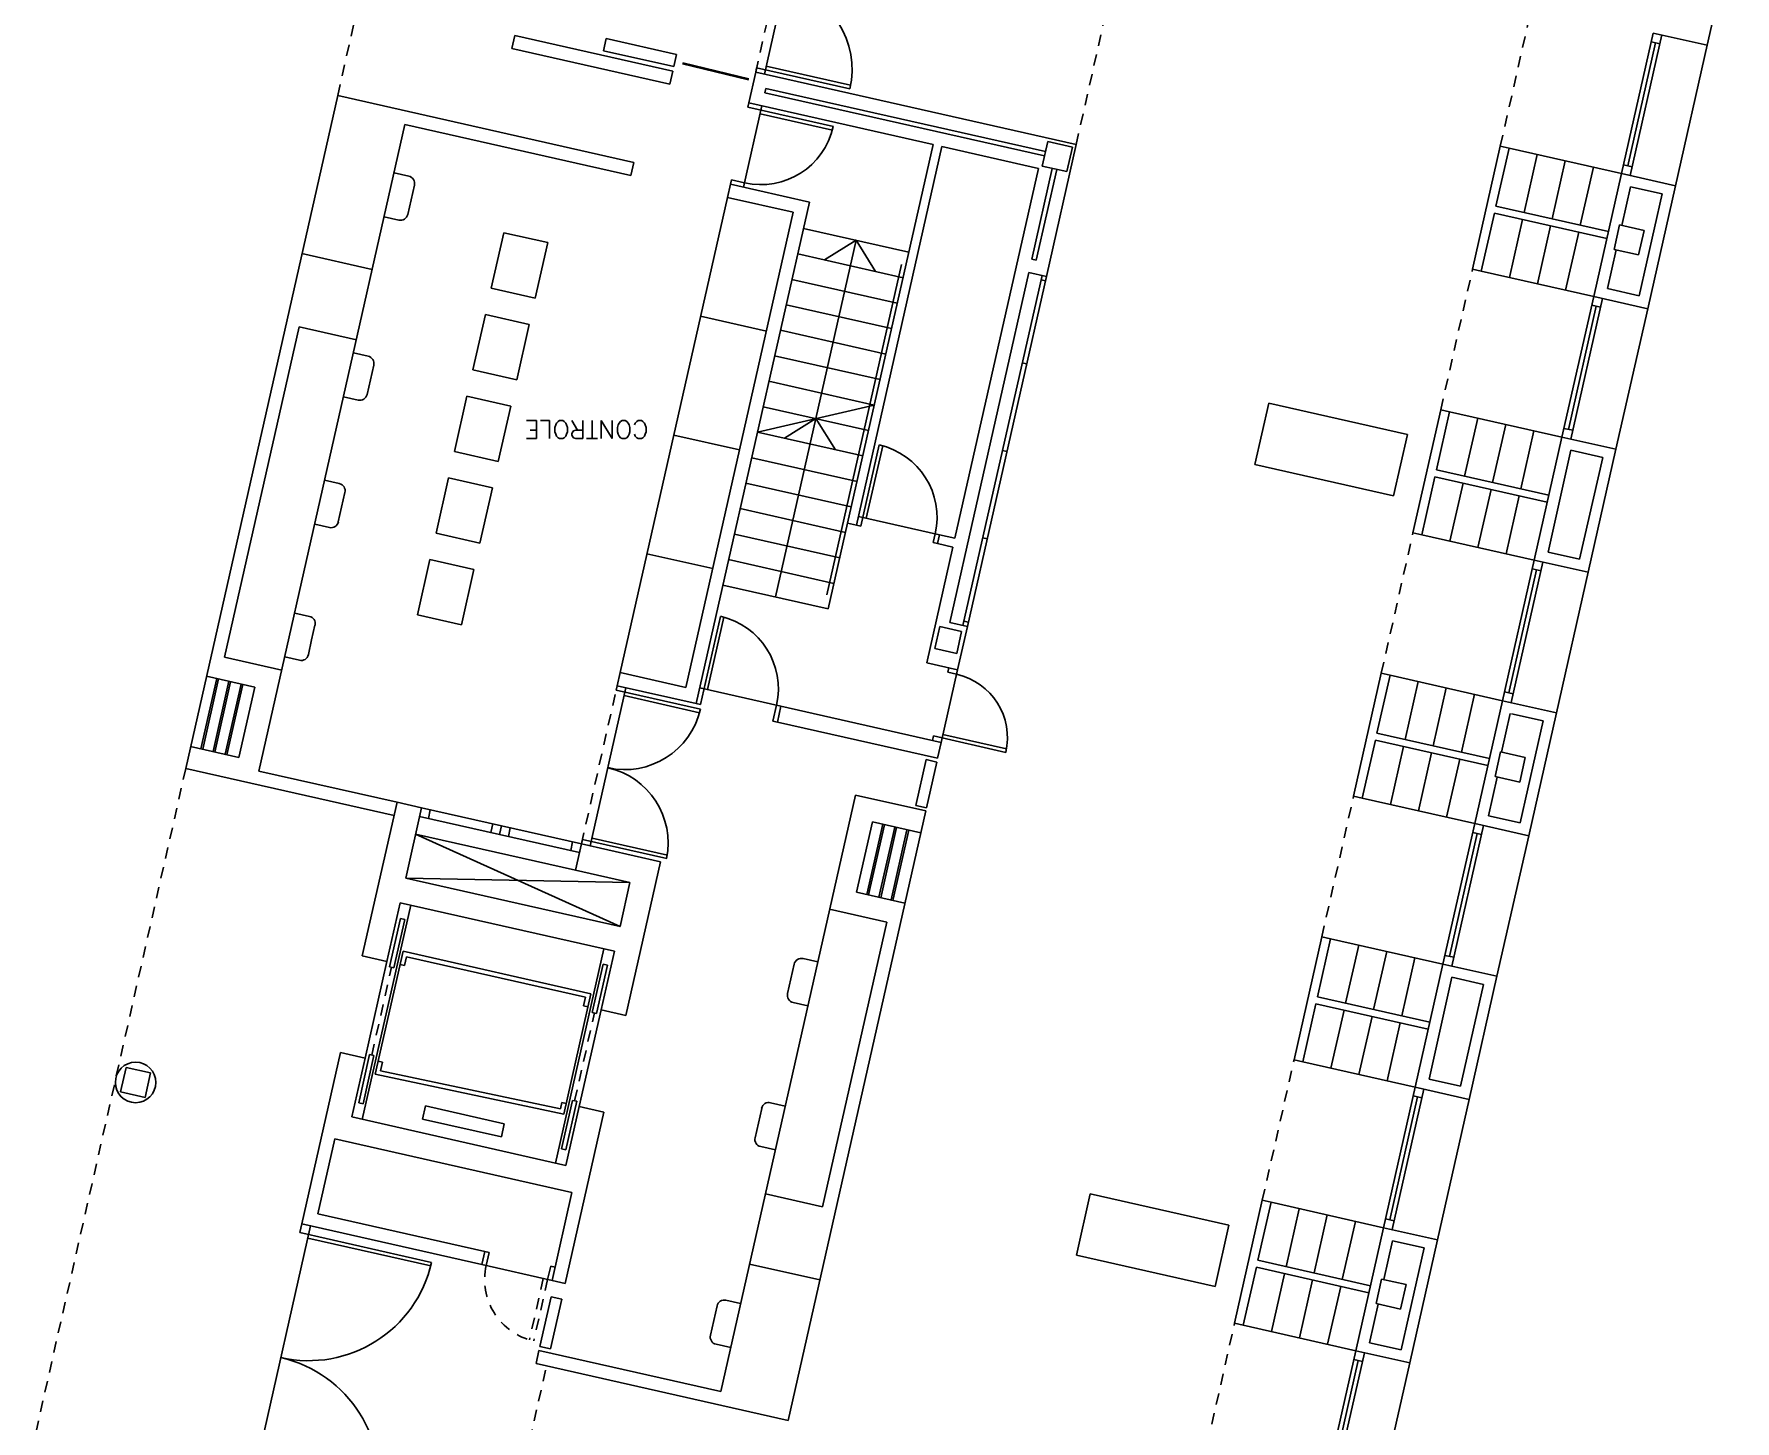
# Model space of a CAD drawing. Extents: x 60 to 232, y 77 to 220.
# Drawn here: x 204.55 to 223.45, y 95.66 to 111.06 of the extents above; entities that cross this region are included whole.
import ezdxf

# ---------------------------------------------------------------- set-up
doc = ezdxf.new("R2010")
doc.units = 0
doc.header["$MEASUREMENT"] = 0
doc.linetypes.add('RAYITAS2', pattern=[0.1875, 0.125, -0.0625])
doc.layers.get('0').update_dxf_attribs({"linetype": 'CONTINUOUS'})
for name, color, linetype in [('ALBA', 7, 'CONTINUOUS'), ('CARP', 2, 'CONTINUOUS'), ('MUEBLES', 6, 'CONTINUOUS'), ('OPAC', 6, 'CONTINUOUS'), ('PILARES', 1, 'CONTINUOUS'), ('PROY', 2, 'CONTINUOUS'), ('PROY2', 2, 'RAYITAS2')]:
    doc.layers.add(name, color=color, linetype=linetype)
doc.styles.add('COTAS', font='romans8.shx', dxfattribs={"height": 0.1})

# ---------------------------------------------------------------- blocks, each defined once
blk = doc.blocks.new('SILLA')
at = {"layer": 'MUEBLES'}
for p, q in [((-0.25, 0.25), (-0.417, 0.25)), ((-0.25, 0.25), (-0.083, 0.25)), ((-0.5, 0), (-0.5, 0.167)), ((0, 0), (0, 0.167))]:
    blk.add_line(p, q, dxfattribs=at)
for centre, start, end in [((-0.417, 0.167), 90, 180), ((-0.083, 0.167), 0, 90)]:
    blk.add_arc(centre, 0.0833, start, end, dxfattribs=at)

msp = doc.modelspace()

# ---------------------------------------------------------------- linework, layer by layer
at = {"layer": 'ALBA'}
for p, q in [((223.449, 112.302), (223.14, 110.936)), ((222.54, 111.072), (223.14, 110.936)), ((212.493, 110.295), (212.57, 110.637)), ((216.13, 109.833), (212.57, 110.637)), ((212.672, 110.409), (212.683, 110.457)), ((215.779, 109.707), (212.672, 110.409)), ((215.79, 109.756), (212.683, 110.457)), ((214.541, 109.833), (212.493, 110.295)), ((213.591, 105.629), (214.541, 109.833)), ((213.689, 105.607), (214.638, 109.811)), ((215.711, 109.568), (214.638, 109.811)), ((216.13, 109.833), (215.8, 108.37)), ((215.711, 109.568), (214.784, 105.462)), ((215.865, 109.569), (215.637, 108.56)), ((215.914, 109.558), (215.686, 108.549)), ((222.188, 109.511), (221.88, 108.145)), ((222.188, 109.511), (222.788, 109.375)), ((212.256, 109.247), (212.289, 109.393)), ((212.987, 109.082), (212.256, 109.247)), ((213.167, 109.195), (212.289, 109.393)), ((222.288, 109.365), (222.191, 108.936)), ((222.288, 109.365), (222.639, 109.286)), ((222.639, 109.286), (222.384, 108.154)), ((222.788, 109.375), (222.479, 108.01)), ((211.795, 103.805), (212.987, 109.082)), ((211.909, 103.625), (213.167, 109.195)), ((222.13, 108.663), (222.033, 108.234)), ((213.361, 104.835), (214.189, 108.503)), ((215.686, 108.549), (215.637, 108.56)), ((215.604, 108.414), (214.726, 104.526)), ((215.8, 108.37), (215.604, 108.414)), ((221.88, 108.145), (222.479, 108.01)), ((222.033, 108.234), (222.384, 108.154)), ((221.527, 106.585), (221.219, 105.219)), ((221.527, 106.585), (222.127, 106.449)), ((221.627, 106.439), (221.372, 105.307)), ((221.627, 106.439), (221.979, 106.36)), ((222.127, 106.449), (221.818, 105.084)), ((221.979, 106.36), (221.723, 105.228)), ((213.689, 105.607), (213.591, 105.629)), ((214.591, 105.403), (214.613, 105.5)), ((214.784, 105.462), (214.613, 105.5)), ((214.762, 105.364), (214.471, 104.077)), ((214.762, 105.364), (214.591, 105.403)), ((221.372, 105.307), (221.723, 105.228)), ((221.219, 105.219), (221.818, 105.084)), ((214.922, 104.482), (214.726, 104.526)), ((214.922, 104.482), (214.812, 104)), ((211.031, 103.823), (211.064, 103.97)), ((211.064, 103.97), (211.795, 103.805)), ((214.471, 104.077), (214.812, 104)), ((211.031, 103.823), (211.909, 103.625)), ((212.851, 103.597), (212.811, 103.421)), ((212.851, 103.597), (214.631, 103.195)), ((220.866, 103.658), (220.558, 102.293)), ((220.866, 103.658), (221.466, 103.523)), ((212.811, 103.421), (214.591, 103.019)), ((220.953, 103.516), (220.856, 103.087)), ((220.966, 103.513), (221.318, 103.433)), ((221.318, 103.433), (221.062, 102.302)), ((221.466, 103.523), (221.158, 102.157)), ((214.631, 103.195), (214.591, 103.019)), ((220.808, 102.81), (220.711, 102.381)), ((208.586, 102.53), (208.2, 100.823)), ((208.586, 102.53), (208.859, 102.469)), ((208.859, 102.469), (208.683, 101.688)), ((220.558, 102.293), (221.158, 102.157)), ((220.711, 102.381), (221.062, 102.302)), ((210.568, 101.775), (210.634, 102.068)), ((210.634, 102.068), (211.512, 101.869)), ((211.512, 101.869), (211.127, 100.162)), ((211.063, 101.151), (208.683, 101.688)), ((210.568, 101.775), (211.173, 101.638)), ((211.173, 101.638), (211.063, 101.151)), ((208.621, 101.415), (208.473, 100.762)), ((211.001, 100.878), (208.621, 101.415)), ((208.473, 100.762), (208.2, 100.823)), ((211.001, 100.878), (210.853, 100.224)), ((220.205, 100.732), (219.897, 99.366)), ((220.205, 100.732), (220.805, 100.597)), ((220.305, 100.586), (220.05, 99.455)), ((220.305, 100.586), (220.657, 100.507)), ((220.805, 100.597), (220.497, 99.231)), ((220.657, 100.507), (220.401, 99.376)), ((211.127, 100.162), (210.853, 100.224)), ((207.958, 99.75), (207.528, 97.848)), ((208.231, 99.689), (207.958, 99.75)), ((208.231, 99.689), (208.083, 99.035)), ((220.05, 99.455), (220.401, 99.376)), ((219.897, 99.366), (220.497, 99.231)), ((210.463, 98.498), (208.083, 99.035)), ((210.884, 99.089), (210.455, 97.187)), ((210.611, 99.151), (210.463, 98.498)), ((210.884, 99.089), (210.611, 99.151)), ((207.895, 98.791), (207.708, 97.961)), ((210.529, 98.196), (207.895, 98.791)), ((210.529, 98.196), (210.308, 97.22)), ((209.561, 97.543), (207.708, 97.961)), ((209.528, 97.397), (207.528, 97.848)), ((219.544, 97.806), (219.236, 96.44)), ((219.544, 97.806), (220.144, 97.67)), ((209.561, 97.543), (209.528, 97.397)), ((219.645, 97.66), (219.548, 97.231)), ((219.645, 97.66), (219.996, 97.581)), ((219.996, 97.581), (219.74, 96.449)), ((220.144, 97.67), (219.836, 96.305)), ((210.455, 97.187), (210.308, 97.22)), ((219.486, 96.958), (219.389, 96.529)), ((219.236, 96.44), (219.836, 96.305)), ((219.389, 96.529), (219.74, 96.449))]:
    msp.add_line(p, q, dxfattribs=at)
msp.add_circle((205.682, 99.419), 0.225, dxfattribs=at)
at = {"layer": 'CARP'}
for p, q in [((212.667, 110.615), (213.113, 112.59)), ((222.54, 111.072), (222.188, 109.511)), ((222.259, 109.597), (222.567, 110.963)), ((222.638, 111.05), (222.285, 109.489)), ((222.518, 110.974), (222.616, 110.952)), ((212.57, 110.637), (212.581, 110.686)), ((213.617, 110.451), (212.581, 110.686)), ((213.625, 110.491), (212.687, 110.703)), ((212.435, 109.36), (212.639, 110.262)), ((212.493, 110.295), (212.482, 110.247)), ((213.433, 110.032), (212.482, 110.247)), ((213.423, 109.993), (212.619, 110.175)), ((222.21, 109.608), (222.308, 109.586)), ((212.289, 109.393), (212.301, 109.442)), ((212.446, 109.409), (212.3, 109.442)), ((214.873, 104.493), (215.751, 108.381)), ((214.922, 104.482), (215.8, 108.37)), ((215.788, 108.321), (215.74, 108.332)), ((221.88, 108.145), (221.527, 106.585)), ((221.977, 108.123), (221.625, 106.563)), ((221.598, 106.671), (221.906, 108.037)), ((221.857, 108.048), (221.955, 108.026)), ((215.531, 107.409), (215.58, 107.398)), ((221.549, 106.682), (221.647, 106.66)), ((213.738, 105.596), (213.941, 106.498)), ((213.799, 105.684), (213.981, 106.489)), ((215.312, 106.437), (215.361, 106.426)), ((214.613, 105.5), (213.711, 105.704)), ((213.738, 105.596), (213.689, 105.607)), ((214.564, 105.511), (214.542, 105.414)), ((215.092, 105.465), (215.141, 105.454)), ((214.591, 105.403), (214.542, 105.414)), ((221.219, 105.219), (220.866, 103.658)), ((220.937, 103.745), (221.245, 105.11)), ((221.316, 105.197), (220.964, 103.636)), ((221.197, 105.121), (221.294, 105.099)), ((211.957, 103.614), (212.179, 104.594)), ((212.036, 103.781), (212.218, 104.586)), ((214.884, 104.542), (214.933, 104.531)), ((214.812, 104), (214.631, 103.195)), ((214.715, 104.022), (214.704, 103.973)), ((214.704, 103.973), (214.801, 103.951)), ((210.732, 102.046), (211.128, 103.801)), ((211.02, 103.775), (211.031, 103.823)), ((211.956, 103.563), (211.02, 103.775)), ((212.851, 103.597), (211.948, 103.801)), ((220.888, 103.756), (220.986, 103.734)), ((211.946, 103.524), (211.108, 103.714)), ((211.957, 103.614), (211.909, 103.625)), ((212.802, 103.608), (212.762, 103.432)), ((212.811, 103.421), (212.762, 103.432)), ((214.544, 103.266), (214.533, 103.217)), ((214.544, 103.266), (215.349, 103.084)), ((214.651, 103.283), (215.357, 103.123)), ((210.635, 102.069), (208.859, 102.469)), ((208.956, 102.447), (208.935, 102.351)), ((210.613, 101.972), (208.837, 102.373)), ((209.627, 102.194), (209.649, 102.291)), ((209.725, 102.173), (209.747, 102.269)), ((209.823, 102.151), (209.844, 102.247)), ((220.558, 102.293), (220.205, 100.732)), ((220.655, 102.271), (220.303, 100.71)), ((210.515, 101.995), (210.537, 102.091)), ((210.634, 102.068), (210.645, 102.116)), ((211.582, 101.905), (210.645, 102.116)), ((211.59, 101.944), (210.752, 102.133)), ((220.276, 100.819), (220.584, 102.184)), ((220.536, 102.195), (220.633, 102.173)), ((208.671, 101.229), (208.623, 101.24)), ((208.62, 100.729), (208.668, 100.718)), ((210.74, 100.403), (208.653, 100.875)), ((210.68, 100.366), (208.69, 100.815)), ((210.876, 100.732), (210.925, 100.721)), ((220.227, 100.83), (220.325, 100.808)), ((208.55, 100.693), (208.501, 100.704)), ((210.707, 100.257), (210.658, 100.268)), ((210.755, 100.195), (210.803, 100.184)), ((208.33, 99.718), (208.281, 99.729)), ((208.377, 99.656), (208.426, 99.645)), ((210.438, 99.067), (208.344, 99.509)), ((210.401, 99.127), (208.404, 99.547)), ((210.534, 99.22), (210.583, 99.209)), ((219.897, 99.366), (219.544, 97.806)), ((219.615, 97.892), (219.923, 99.258)), ((219.994, 99.344), (219.642, 97.784)), ((219.875, 99.269), (219.972, 99.247)), ((208.209, 99.181), (208.16, 99.192)), ((208.868, 99.012), (208.901, 99.158)), ((210.465, 99.184), (210.416, 99.195)), ((209.745, 98.813), (209.778, 98.96)), ((210.413, 98.683), (210.462, 98.672)), ((219.566, 97.903), (219.664, 97.881)), ((207.626, 97.826), (206.965, 94.9)), ((207.528, 97.848), (207.506, 97.751)), ((207.506, 97.751), (208.969, 97.42)), ((207.595, 97.69), (208.96, 97.381)), ((209.561, 97.543), (209.61, 97.532)), ((210.308, 97.22), (209.528, 97.397)), ((210.293, 97.378), (210.341, 97.367)), ((219.236, 96.44), (218.883, 94.879)), ((219.333, 96.418), (218.981, 94.857)), ((218.954, 94.966), (219.262, 96.332)), ((219.214, 96.343), (219.311, 96.321))]:
    msp.add_line(p, q, dxfattribs=at)
for centre, radius, start, end in [((212.678, 110.664), 0.963, 347.2726, 77.2726), ((212.628, 110.214), 0.825, 257.2726, 347.2726), ((213.76, 105.693), 0.825, 347.2726, 77.2726), ((211.997, 103.79), 0.825, 347.2726, 77.2726), ((214.642, 103.244), 0.725, 347.2726, 77.2726), ((211.117, 103.753), 0.86, 257.2726, 347.2726), ((210.738, 102.075), 0.86, 348.6051, 77.2726), ((207.604, 97.729), 1.4, 257.2726, 347.2726), ((206.987, 94.997), 1.4, 347.2726, 77.2726)]:
    msp.add_arc(centre, radius, start, end, dxfattribs=at)
at = {"layer": 'CARP', "linetype": 'RAYITAS2'}
msp.add_arc((210.259, 97.231), 0.7, 167.2726, 257.2726, dxfattribs=at)
at = {"layer": 'MUEBLES'}
for p, q in [((210.911, 111.011), (210.881, 110.875)), ((211.692, 110.835), (210.911, 111.011)), ((211.661, 110.699), (210.881, 110.875)), ((211.692, 110.835), (211.661, 110.699)), ((211.757, 110.728), (212.492, 110.553)), ((211.761, 110.739), (212.495, 110.564)), ((220.939, 109.793), (222.188, 109.511)), ((221.252, 109.722), (221.106, 109.079)), ((221.564, 109.652), (221.418, 109.008)), ((221.876, 109.581), (221.73, 108.938)), ((209.633, 108.239), (209.772, 108.854)), ((210.26, 108.744), (209.772, 108.854)), ((221.088, 109.001), (220.943, 108.357)), ((221.401, 108.93), (221.255, 108.286)), ((221.713, 108.86), (221.567, 108.216)), ((210.121, 108.129), (210.26, 108.744)), ((220.631, 108.427), (221.88, 108.145)), ((210.121, 108.129), (209.633, 108.239)), ((209.428, 107.332), (209.567, 107.947)), ((210.055, 107.836), (209.567, 107.947)), ((209.916, 107.222), (210.055, 107.836)), ((209.916, 107.222), (209.428, 107.332)), ((209.223, 106.425), (209.362, 107.039)), ((209.85, 106.929), (209.362, 107.039)), ((209.711, 106.315), (209.85, 106.929)), ((220.278, 106.867), (221.527, 106.585)), ((220.591, 106.796), (220.445, 106.152)), ((220.903, 106.726), (220.757, 106.082)), ((221.215, 106.655), (221.069, 106.011)), ((209.711, 106.315), (209.223, 106.425)), ((209.019, 105.518), (209.157, 106.132)), ((209.645, 106.022), (209.157, 106.132)), ((209.506, 105.408), (209.645, 106.022)), ((220.428, 106.074), (220.282, 105.431)), ((220.74, 106.004), (220.594, 105.36)), ((221.052, 105.933), (220.906, 105.29)), ((209.506, 105.408), (209.019, 105.518)), ((219.97, 105.501), (221.219, 105.219)), ((208.814, 104.611), (208.952, 105.225)), ((209.44, 105.115), (208.952, 105.225)), ((209.301, 104.5), (209.44, 105.115)), ((209.301, 104.5), (208.814, 104.611)), ((219.618, 103.94), (220.866, 103.658)), ((219.93, 103.87), (219.784, 103.226)), ((220.242, 103.799), (220.096, 103.156)), ((220.554, 103.729), (220.409, 103.085)), ((219.767, 103.148), (219.621, 102.504)), ((220.079, 103.078), (219.933, 102.434)), ((220.391, 103.007), (220.245, 102.363)), ((219.309, 102.575), (220.558, 102.293)), ((218.957, 101.014), (220.205, 100.732)), ((219.269, 100.944), (219.123, 100.3)), ((219.581, 100.873), (219.435, 100.229)), ((219.893, 100.803), (219.748, 100.159)), ((219.106, 100.222), (218.96, 99.578)), ((219.418, 100.151), (219.272, 99.507)), ((219.73, 100.081), (219.585, 99.437)), ((218.648, 99.648), (219.897, 99.366)), ((218.296, 98.088), (219.544, 97.806)), ((218.608, 98.017), (218.462, 97.373)), ((218.92, 97.947), (218.774, 97.303)), ((219.232, 97.876), (219.087, 97.232)), ((218.445, 97.295), (218.299, 96.652)), ((218.757, 97.225), (218.611, 96.581)), ((219.069, 97.154), (218.924, 96.511)), ((217.987, 96.722), (219.236, 96.44))]:
    msp.add_line(p, q, dxfattribs=at)
at = {"layer": 'OPAC'}
for p, q in [((218.116, 106.279), (218.27, 106.961)), ((218.27, 106.961), (219.811, 106.613)), ((219.657, 105.931), (219.811, 106.613)), ((218.116, 106.279), (219.657, 105.931)), ((216.133, 97.5), (216.287, 98.183)), ((216.287, 98.183), (217.828, 97.835)), ((217.674, 97.152), (217.828, 97.835)), ((216.133, 97.5), (217.674, 97.152))]:
    msp.add_line(p, q, dxfattribs=at)
at = {"layer": 'PILARES'}
for p, q in [((215.815, 109.868), (215.753, 109.595)), ((216.088, 109.806), (215.815, 109.868)), ((216.088, 109.806), (216.026, 109.533)), ((216.026, 109.533), (215.753, 109.595)), ((222.167, 108.942), (222.105, 108.668)), ((222.44, 108.88), (222.167, 108.942)), ((222.44, 108.88), (222.378, 108.607)), ((222.378, 108.607), (222.105, 108.668)), ((214.614, 104.481), (214.559, 104.237)), ((214.858, 104.426), (214.614, 104.481)), ((214.858, 104.426), (214.803, 104.182)), ((214.803, 104.182), (214.559, 104.237)), ((220.845, 103.089), (220.783, 102.816)), ((221.118, 103.027), (220.845, 103.089)), ((221.118, 103.027), (221.057, 102.754)), ((221.057, 102.754), (220.783, 102.816)), ((205.576, 99.586), (205.514, 99.313)), ((205.849, 99.524), (205.576, 99.586)), ((205.849, 99.524), (205.787, 99.251)), ((205.787, 99.251), (205.514, 99.313)), ((219.523, 97.236), (219.462, 96.963)), ((219.796, 97.175), (219.523, 97.236)), ((219.796, 97.175), (219.735, 96.902)), ((219.735, 96.902), (219.462, 96.963))]:
    msp.add_line(p, q, dxfattribs=at)
at = {"layer": 'PROY'}
for p, q in [((209.894, 111.046), (209.861, 110.9)), ((211.65, 110.65), (209.894, 111.046)), ((223.14, 110.936), (222.788, 109.375)), ((211.617, 110.503), (209.861, 110.9)), ((211.65, 110.65), (211.617, 110.503)), ((207.927, 110.378), (206.239, 102.905)), ((211.216, 109.635), (207.927, 110.378)), ((208.674, 110.056), (207.052, 102.876)), ((211.183, 109.489), (208.674, 110.056)), ((220.842, 109.815), (220.533, 108.449)), ((220.939, 109.793), (220.794, 109.149)), ((220.842, 109.815), (220.939, 109.793)), ((211.183, 109.489), (211.216, 109.635)), ((212.256, 109.247), (211.064, 103.97)), ((220.776, 109.071), (220.631, 108.427)), ((220.776, 109.071), (222.025, 108.789)), ((220.794, 109.149), (222.043, 108.867)), ((214.271, 108.638), (213.101, 108.902)), ((212.791, 104.81), (213.686, 108.77)), ((213.686, 108.77), (213.336, 108.552)), ((213.686, 108.77), (213.902, 108.424)), ((208.31, 108.446), (207.53, 108.623)), ((214.207, 108.355), (213.037, 108.619)), ((214.143, 108.072), (212.973, 108.336)), ((220.533, 108.449), (220.631, 108.427)), ((212.689, 107.762), (211.958, 107.928)), ((214.079, 107.789), (212.909, 108.054)), ((222.479, 108.01), (222.127, 106.449)), ((207.5, 107.809), (206.671, 104.14)), ((208.134, 107.666), (207.5, 107.809)), ((214.015, 107.506), (212.845, 107.771)), ((213.952, 107.223), (212.781, 107.488)), ((213.888, 106.941), (212.717, 107.205)), ((213.888, 106.941), (212.589, 106.639)), ((213.824, 106.658), (212.653, 106.922)), ((213.239, 106.79), (212.889, 106.572)), ((213.239, 106.79), (213.455, 106.444)), ((220.181, 106.889), (219.872, 105.523)), ((220.278, 106.867), (220.133, 106.223)), ((220.181, 106.889), (220.278, 106.867)), ((212.391, 106.443), (211.66, 106.608)), ((213.76, 106.375), (212.589, 106.639)), ((213.696, 106.092), (212.526, 106.356)), ((220.133, 106.223), (221.382, 105.941)), ((213.632, 105.809), (212.462, 106.073)), ((220.115, 106.145), (219.97, 105.501)), ((220.115, 106.145), (221.364, 105.863)), ((213.568, 105.526), (212.398, 105.791)), ((213.591, 105.629), (213.377, 104.678)), ((213.504, 105.243), (212.334, 105.508)), ((219.872, 105.523), (219.97, 105.501)), ((212.093, 105.124), (211.362, 105.289)), ((213.44, 104.96), (212.27, 105.225)), ((221.818, 105.084), (221.466, 103.523)), ((213.377, 104.678), (212.206, 104.942)), ((207.305, 103.997), (206.671, 104.14)), ((207.006, 103.808), (206.47, 103.929)), ((219.52, 103.962), (219.212, 102.597)), ((219.618, 103.94), (219.472, 103.297)), ((219.52, 103.962), (219.618, 103.94)), ((206.584, 103.903), (206.408, 103.123)), ((206.604, 103.899), (206.428, 103.119)), ((206.719, 103.873), (206.542, 103.093)), ((206.738, 103.869), (206.562, 103.088)), ((206.853, 103.843), (206.677, 103.063)), ((206.872, 103.839), (206.696, 103.058)), ((207.006, 103.808), (206.83, 103.028)), ((219.454, 103.219), (219.309, 102.575)), ((219.454, 103.219), (220.703, 102.937)), ((219.472, 103.297), (220.721, 103.015)), ((206.83, 103.028), (206.293, 103.149)), ((214.464, 103.003), (214.35, 102.495)), ((214.581, 102.977), (214.464, 103.003)), ((208.553, 102.384), (206.239, 102.905)), ((208.586, 102.53), (207.052, 102.876)), ((214.581, 102.977), (214.467, 102.468)), ((212.183, 95.987), (213.679, 102.61)), ((214.459, 102.434), (213.679, 102.61)), ((212.93, 95.665), (214.459, 102.434)), ((214.467, 102.468), (214.35, 102.495)), ((219.212, 102.597), (219.309, 102.575)), ((213.691, 101.531), (213.867, 102.311)), ((213.806, 101.505), (213.982, 102.285)), ((213.825, 101.501), (214.001, 102.281)), ((214.404, 102.19), (213.867, 102.311)), ((213.94, 101.475), (214.116, 102.255)), ((213.959, 101.47), (214.136, 102.251)), ((214.074, 101.445), (214.25, 102.225)), ((210.568, 101.775), (208.793, 102.176)), ((211.063, 101.151), (208.793, 102.176)), ((214.093, 101.44), (214.27, 102.22)), ((221.158, 102.157), (220.805, 100.597)), ((208.683, 101.688), (211.173, 101.639)), ((214.228, 101.41), (213.691, 101.531)), ((208.738, 101.389), (208.2, 99.009)), ((214.026, 101.199), (213.392, 101.342)), ((208.501, 100.704), (208.623, 101.24)), ((208.55, 100.693), (208.671, 101.229)), ((213.312, 98.039), (214.026, 101.199)), ((210.884, 100.904), (210.346, 98.524)), ((218.859, 101.036), (218.551, 99.67)), ((218.957, 101.014), (218.811, 100.37)), ((218.859, 101.036), (218.957, 101.014)), ((208.473, 100.762), (208.231, 99.689)), ((208.653, 100.875), (208.344, 99.509)), ((208.668, 100.718), (208.69, 100.815)), ((210.755, 100.195), (210.876, 100.732)), ((210.803, 100.184), (210.925, 100.721)), ((210.74, 100.403), (210.438, 99.067)), ((210.658, 100.268), (210.68, 100.366)), ((218.811, 100.37), (220.06, 100.088)), ((210.853, 100.224), (210.611, 99.151)), ((218.794, 100.292), (218.648, 99.648)), ((218.794, 100.292), (220.042, 100.01)), ((208.281, 99.729), (208.16, 99.192)), ((208.33, 99.718), (208.209, 99.181)), ((208.426, 99.645), (208.404, 99.547)), ((218.551, 99.67), (218.648, 99.648)), ((210.534, 99.22), (210.413, 98.683)), ((210.583, 99.209), (210.462, 98.672)), ((220.497, 99.231), (220.144, 97.67)), ((209.745, 98.813), (208.868, 99.012)), ((209.778, 98.96), (208.901, 99.158)), ((210.416, 99.195), (210.401, 99.127)), ((212.678, 98.182), (213.312, 98.039)), ((218.198, 98.11), (217.89, 96.744)), ((218.296, 98.088), (218.15, 97.444)), ((218.198, 98.11), (218.296, 98.088)), ((209.61, 97.532), (209.577, 97.386)), ((210.293, 97.378), (210.259, 97.231)), ((212.502, 97.401), (213.282, 97.225)), ((218.133, 97.366), (217.987, 96.722)), ((218.133, 97.366), (219.381, 97.084)), ((218.15, 97.444), (219.399, 97.162)), ((210.298, 97.038), (210.174, 96.488)), ((210.415, 97.011), (210.291, 96.461)), ((210.415, 97.011), (210.298, 97.038)), ((217.89, 96.744), (217.987, 96.722)), ((210.13, 96.297), (210.163, 96.443)), ((210.163, 96.443), (212.183, 95.987)), ((210.174, 96.488), (210.291, 96.461)), ((210.13, 96.297), (212.93, 95.665)), ((219.836, 96.305), (219.483, 94.744))]:
    msp.add_line(p, q, dxfattribs=at)
at = {"layer": 'PROY', "linetype": 'RAYITAS2'}
for p, q in [((210.211, 97.242), (210.057, 96.561)), ((210.259, 97.231), (210.105, 96.549))]:
    msp.add_line(p, q, dxfattribs=at)
at = {"layer": 'PROY2'}
for p, q in [((207.927, 110.378), (208.654, 113.597)), ((216.13, 109.833), (217.006, 113.71)), ((212.57, 110.637), (213.016, 112.612)), ((220.842, 109.815), (221.194, 111.376)), ((220.181, 106.889), (220.533, 108.449)), ((219.52, 103.962), (219.872, 105.523)), ((210.635, 102.069), (211.031, 103.823)), ((206.239, 102.905), (204.554, 95.445)), ((218.859, 101.036), (219.212, 102.597)), ((208.305, 99.723), (208.526, 100.698)), ((210.559, 99.214), (210.779, 100.19)), ((218.198, 98.11), (218.551, 99.67)), ((217.537, 95.184), (217.89, 96.744)), ((210.236, 96.222), (209.794, 94.261))]:
    msp.add_line(p, q, dxfattribs=at)

# ---------------------------------------------------------------- block references
at = {"layer": 'MUEBLES', "xscale": -1, "rotation": 257.2725509608921}
for p in [(208.553, 109.519), (208.101, 107.52), (207.782, 106.105), (207.449, 104.631)]:
    msp.add_blockref('SILLA', p, dxfattribs=at)
at = {"layer": 'MUEBLES', "rotation": 77.27255095810105}
for p in [(213.26, 100.757), (212.899, 99.157), (212.403, 96.963)]:
    msp.add_blockref('SILLA', p, dxfattribs=at)

# ---------------------------------------------------------------- texts
at = {"style": 'COTAS'}
msp.add_text('CONTROLE', height=0.2, rotation=180, dxfattribs=at).set_placement((211.378, 106.768))

doc.saveas('drawing.dxf')
